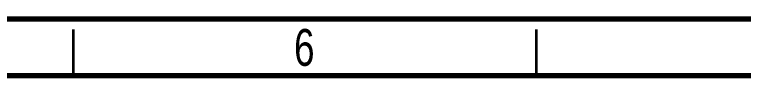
# Model space of a CAD drawing. Header units: millimetres. Extents: x 122 to 2816, y -707 to 556.
# Drawn here: x 234.4 to 313.2, y 92.5 to 98.7 of the extents above; entities that cross this region are included whole.
import ezdxf

# ---------------------------------------------------------------- set-up
doc = ezdxf.new("R2010")
doc.units = ezdxf.units.MM
doc.styles.add('SLDTEXTSTYLE7', font='TXT', dxfattribs={"width": 0.75})

msp = doc.modelspace()

# ---------------------------------------------------------------- linework, layer by layer
at = {"color": 7, "linetype": 'Continuous', "lineweight": 70}
for p, q in [((535.146022, 98.682453), (145.74355, 98.682453)), ((540.74355, 92.548928), (140.74355, 92.548928))]:
    msp.add_line(p, q, dxfattribs=at)
at = {"color": 7, "linetype": 'Continuous', "lineweight": 35}
for p, q in [((240.74355, 97.548928), (240.74355, 92.548928)), ((290.74355, 97.548928), (290.74355, 92.548928))]:
    msp.add_line(p, q, dxfattribs=at)

# ---------------------------------------------------------------- texts
at = {"color": 7, "linetype": 'Continuous', "lineweight": 0, "insert": (265.703587, 97.609082), "char_height": 3.96875, "attachment_point": 2, "style": 'SLDTEXTSTYLE7'}
msp.add_mtext('6', dxfattribs=at)

doc.saveas('drawing.dxf')
